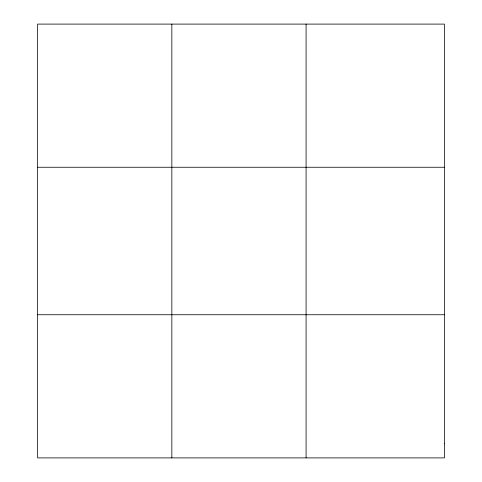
<?xml version="1.0" encoding="UTF-8"?>
<svg xmlns="http://www.w3.org/2000/svg" width="482" height="482" viewBox="0 0 482 482"><rect width="100%" height="100%" fill="white"/><g stroke="black" fill="none" stroke-linecap="round" stroke-linejoin="round"><path stroke-width="0.72" d="M171.845 24.1L171.845 457.9M306.088 24.1L306.088 457.9M37.608 167.254L444.392 167.254M37.608 314.746L444.392 314.746M444.392 443.585L444.392 457.9L37.608 457.9L37.608 24.1L444.392 24.1L444.392 443.585"/></g></svg>
